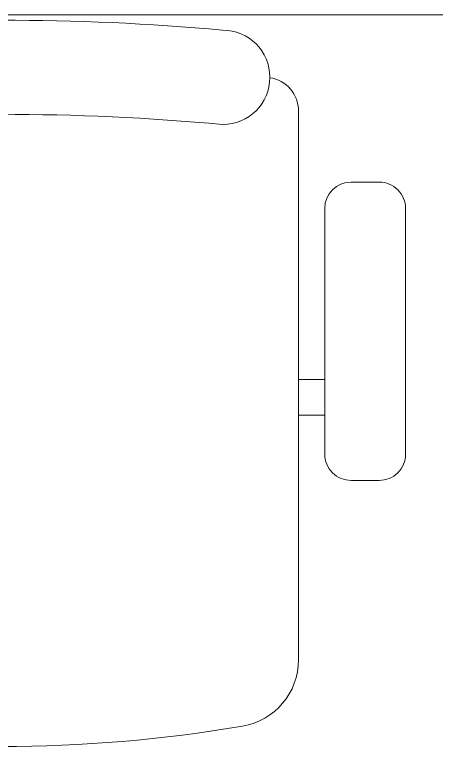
# Model space of a CAD drawing. Header units: millimetres. Extents: x -2143172 to 5255, y -610845 to 279739.
# Drawn here: x -1227193 to -1226880, y -26454 to -25905 of the extents above; entities that cross this region are included whole.
import ezdxf

# ---------------------------------------------------------------- set-up
doc = ezdxf.new("R2010")
doc.units = ezdxf.units.MM
doc.header["$LTSCALE"] = 30
doc.layers.get('0').update_dxf_attribs({"lineweight": 5})
doc.layers.add('LOADING', color=163, linetype='Continuous', lineweight=5)
doc.layers.add('Walls', color=32, linetype='Continuous', lineweight=5)

# ---------------------------------------------------------------- blocks, each defined once
blk = doc.blocks.new('GF21018-P')
at = {"color": 0}
for p, q in [((-0.2206958158158443, 0.4756307261486727), (-0.2206958158158443, 0.0674977280054634)), ((-0.2805980196294406, 0.3422072443699342), (-0.2598282612620899, 0.3422072443699342)), ((-0.3002131404457629, 0.322592123553612), (-0.3002131404457629, 0.1400010304266672)), ((-0.2402131404457641, 0.322592123553612), (-0.2402131404457641, 0.1400010304266708)), ((-0.2402131404457641, 0.2937232591883401), (-0.2206958158158443, 0.2937232591883365)), ((-0.2402131404457641, 0.2670847420663591), (-0.2206958158158443, 0.2670847420663591)), ((-0.2805980196294406, 0.1203859096103415), (-0.2598282612620899, 0.120385909610345))]:
    blk.add_line(p, q, dxfattribs=at)
for centre, radius, start, end in [((-0.0001010474000793, -0.5294775460345988), 1.069482816835118, 80.36711584008485, 99.63288415991525), ((-0.1706958158158436, 0.4756307261486727), 0.05, 99.63288415991494, 180), ((-0.2805980196294406, 0.322592123553612), 0.0196151208163253, 90, 180.0000000000001), ((-0.2598282612620899, 0.322592123553612), 0.0196151208163253, 359.9999999999999, 90), ((-0.2805980196294406, 0.1400010304266672), 0.0196151208163253, 180.0000000000001, 270.0000000000004), ((-0.2598282612620899, 0.1400010304266708), 0.0196151208163253, 270.0000000000006, 359.9999999999999), ((-0.1642902328567111, 0.0424977280054613), 0.0351139560901341, 90.00000000000004, 270), ((-4.0174444003e-06, 1.846735474002139), 1.776735474005004, 264.6945553321505, 275.3052680112835), ((-0.1956958158158457, 0.0674977280054634), 0.025, 179.9999999999999, 261.4720758531367), ((-3.2405935642e-06, 1.831363171438854), 1.831363171441721, 264.8532206013883, 275.1469821681523)]:
    blk.add_arc(centre, radius, start, end, dxfattribs=at)

msp = doc.modelspace()

# ---------------------------------------------------------------- linework, layer by layer
at = {"layer": 'Walls'}
msp.add_line((-1226590.871258931, -25904.73104132398), (-1229090.87125899, -25904.73104132398), dxfattribs=at)

# ---------------------------------------------------------------- block references
at = {"layer": 'LOADING', "extrusion": (2.240207019314477e-05, 7.774263848676233e-06, 0.9999999997188542), "xscale": 1000, "yscale": 1000, "zscale": 1000, "rotation": 179.9985892349693}
msp.add_blockref('GF21018-P', (-1227203.388287547, -25908.75322631153, -27.75926817195439), dxfattribs=at)

doc.saveas('drawing.dxf')
